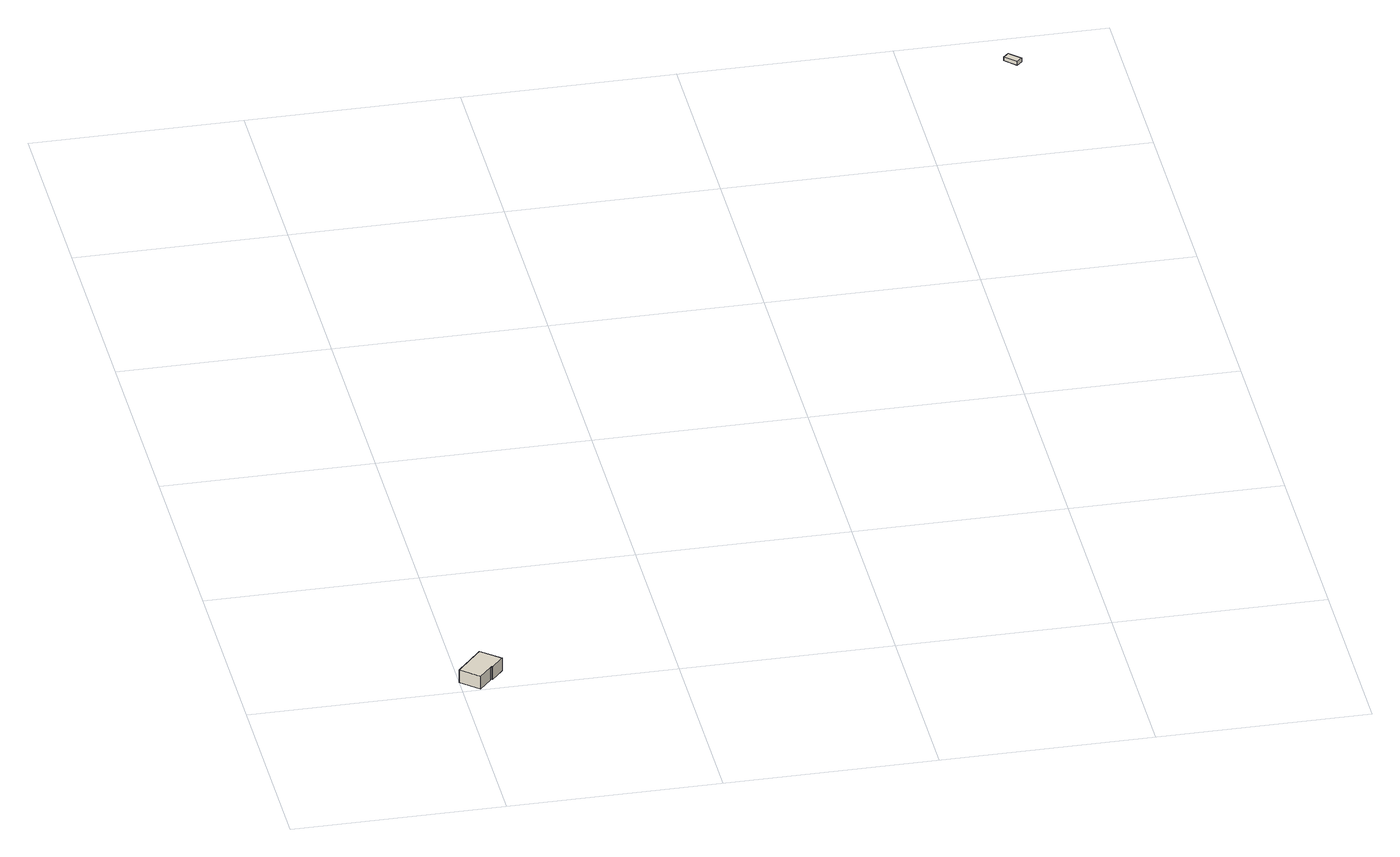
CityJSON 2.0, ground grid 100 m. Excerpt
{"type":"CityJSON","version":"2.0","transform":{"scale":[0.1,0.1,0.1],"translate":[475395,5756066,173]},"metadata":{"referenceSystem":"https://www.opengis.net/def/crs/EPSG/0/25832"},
"CityObjects":{
"building1":{"type":"Building","attributes":{"Gemeindeschluessel":"05711000","function":"31001_1100"},"address":[{"country":"Germany","locality":"Bielefeld","thoroughfareNumber":"497","thoroughfareName":"Senner Hellweg"}],"children":["building1-1","building1-2"]},
"building1-1":{"type":"BuildingPart","attributes":{"BezugspunktDach":"2000","measuredHeight":9.32},"parents":["building1"],"geometry":[{"type":"Solid","lod":"1","boundaries":[[[[0,1,2,3,4,5,6,7,8]],[[9,10,11,12,13,14,15,16,17]],[[9,17,8,7]],[[10,9,7,6]],[[11,10,6,5]],[[12,11,5,4]],[[13,12,4,3]],[[14,13,3,2]],[[15,14,2,1]],[[16,15,1,0]],[[17,16,0,8]]]]}]},
"building1-2":{"type":"BuildingPart","attributes":{"BezugspunktDach":"2000","measuredHeight":4},"parents":["building1"],"geometry":[{"type":"Solid","lod":"1","boundaries":[[[[18,19,20,21]],[[14,22,23,16]],[[14,16,21,20]],[[22,14,20,19]],[[23,22,19,18]],[[16,23,18,21]]]]}]},
"building2":{"type":"Building","attributes":{"Gemeindeschluessel":"05711000","BezugspunktDach":"2000","function":"31001_9998","measuredHeight":1.91},"address":[{"country":"Germany","locality":"Bielefeld","thoroughfareNumber":"70","thoroughfareName":"Wöstenfeldweg"}],"geometry":[{"type":"Solid","lod":"1","boundaries":[[[[24,25,26,27]],[[28,29,30,31]],[[28,31,27,26]],[[29,28,26,25]],[[30,29,25,24]],[[31,30,24,27]]]]}]}
},
"vertices":[
[121,221,76],[60,152,76],[41,130,76],[0,83,76],[85,9,76],[145,78,76],[150,84,76],[154,80,76],[210,144,76],[154,80,9],[150,84,9],[145,78,9],[85,9,9],[0,83,9],[41,130,9],[60,152,9],[121,221,9],[210,144,9],
[113,228,49],[33,136,49],[41,130,49],[121,221,49],[33,136,9],[113,228,9],
[3496,4825,41],[3471,4800,41],[3522,4749,41],[3548,4774,41],[3522,4749,22],[3471,4800,22],[3496,4825,22],[3548,4774,22]
]}
